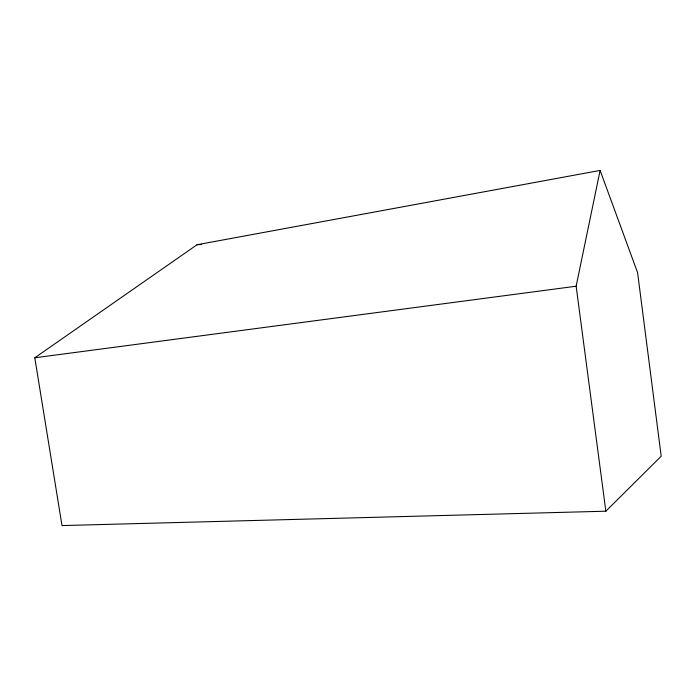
<?xml version="1.0" encoding="UTF-8"?>
<svg xmlns="http://www.w3.org/2000/svg" width="696" height="696" viewBox="0 0 696 696"><rect width="100%" height="100%" fill="white"/><g stroke="black" fill="none" stroke-linecap="round" stroke-linejoin="round"><path stroke-width="1.04" d="M605.851 511.203L576.14 286.221L600.109 170.424L197.046 244.731L34.8 357.788L62.005 525.576L605.851 511.203L661.2 456.219L637.588 272.632L600.109 170.424M34.8 357.788L576.14 286.221M197.046 244.731L201.361 244.54"/></g></svg>
